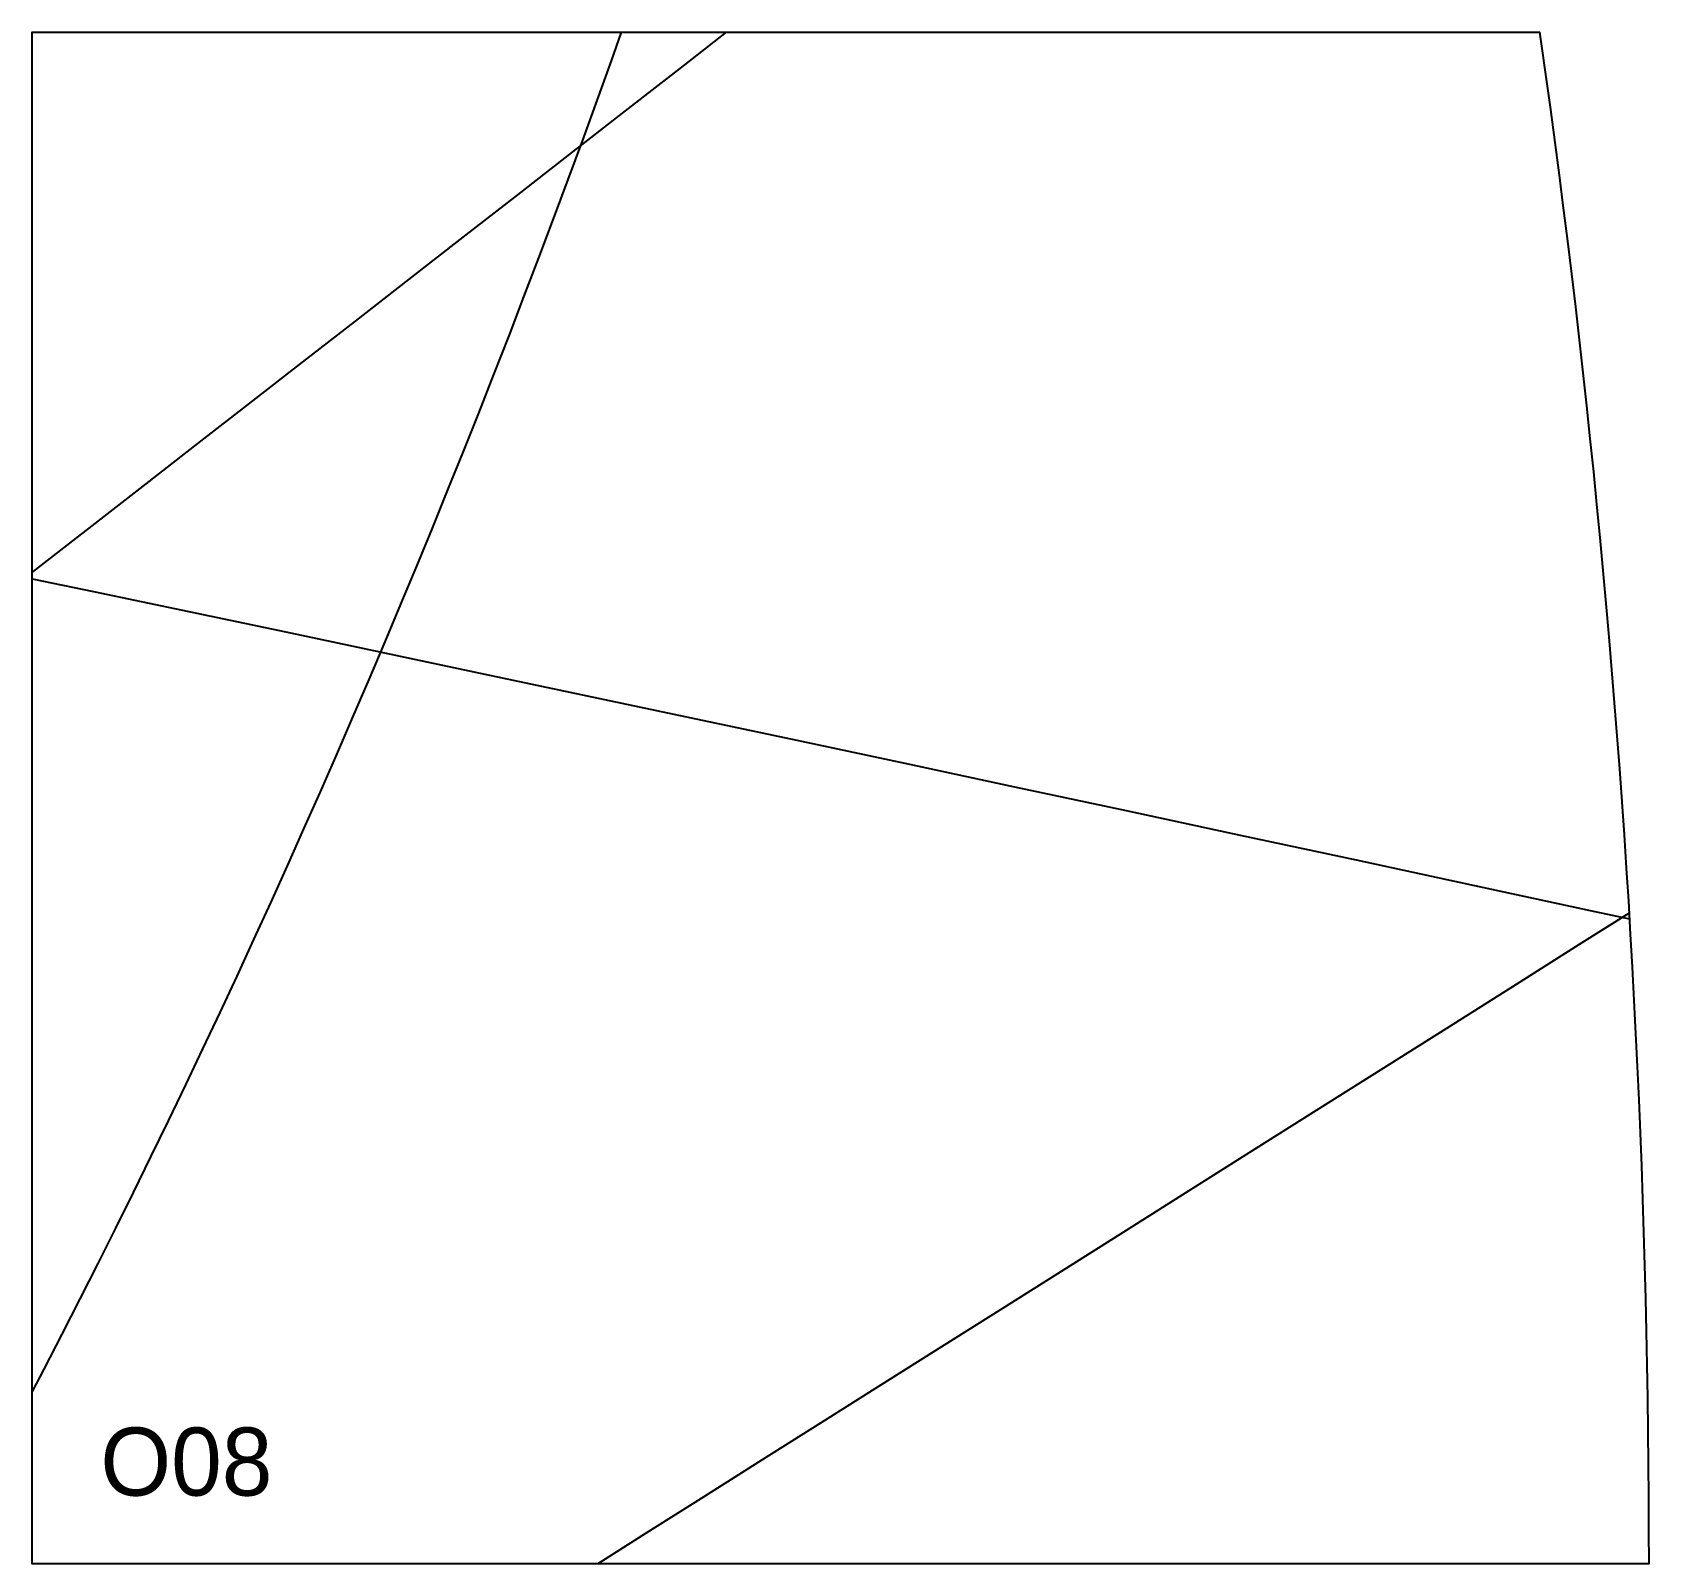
# Model space of a CAD drawing. Header units: millimetres. Extents: x 0 to 950, y 0 to 900.
import ezdxf

# ---------------------------------------------------------------- set-up
doc = ezdxf.new("R2010")
doc.units = ezdxf.units.MM
for name, color, linetype in [('ASR2', 4, 'Continuous'), ('CUT', 1, 'Continuous'), ('DECL', 30, 'Continuous'), ('HOUR15', 9, 'Continuous'), ('HOUR30', 8, 'Continuous'), ('ID', 3, 'Continuous')]:
    doc.layers.add(name, color=color, linetype=linetype)

msp = doc.modelspace()

# ---------------------------------------------------------------- linework, layer by layer
at = {"layer": 'ASR2'}
msp.add_lwpolyline([(346.14, 900), (340.19, 883.27), (331.79, 859.94), (323.33, 836.69), (314.79, 813.52), (306.19, 790.43), (297.52, 767.42), (288.78, 744.49), (279.97, 721.64), (271.1, 698.87), (262.16, 676.17), (253.15, 653.56), (244.07, 631.03), (234.93, 608.58), (225.72, 586.2), (216.45, 563.91), (207.11, 541.7), (197.71, 519.57), (188.24, 497.51), (178.7, 475.54), (169.1, 453.65), (159.43, 431.83), (149.7, 410.1), (139.91, 388.45), (130.05, 366.87), (120.12, 345.38), (110.14, 323.97), (100.09, 302.63), (89.97, 281.38), (79.79, 260.21), (69.55, 239.12), (59.25, 218.11), (48.88, 197.18), (38.46, 176.33), (27.96, 155.56), (17.41, 134.87), (6.8, 114.26), (0, 101.19)], dxfattribs=at)
at = {"layer": 'CUT'}
msp.add_lwpolyline([(902.25, 777.31), (904.6, 757.97), (906.9, 738.62), (909.13, 719.27), (911.31, 699.91), (913.43, 680.54), (915.49, 661.17), (917.48, 641.79), (919.42, 622.41), (921.3, 603.02), (923.12, 583.62), (924.88, 564.22), (926.59, 544.81), (928.23, 525.4), (929.81, 505.98), (931.33, 486.56), (932.79, 467.13), (934.2, 447.7), (935.54, 428.27), (936.83, 408.83), (938.05, 389.39), (939.21, 369.94), (940.32, 350.49), (941.37, 331.04), (942.35, 311.58), (943.28, 292.12), (944.14, 272.66), (944.95, 253.19), (945.7, 233.73), (946.38, 214.26), (947.01, 194.79), (947.58, 175.31), (948.09, 155.84), (948.54, 136.36), (948.92, 116.88), (949.25, 97.4), (949.52, 77.92), (949.73, 58.44), (949.88, 38.96), (949.97, 19.48), (950, 0), (900, 0), (0, 0), (0, 900), (885.89, 900), (886.87, 893.18), (889.58, 873.89), (892.23, 854.59), (894.82, 835.28), (897.36, 815.96), (899.83, 796.64), (900, 795.28), (902.25, 777.31)], close=True, dxfattribs=at)
at = {"layer": 'DECL'}
msp.add_lwpolyline([(0, 578.9), (35.87, 571.38), (91.96, 559.6), (148.99, 547.59), (207.01, 535.34), (266.03, 522.86), (326.09, 510.14), (387.21, 497.16), (449.43, 483.93), (512.77, 470.42), (577.27, 456.65), (642.97, 442.59), (709.89, 428.24), (778.09, 413.59), (847.59, 398.63), (918.44, 383.35), (938.67, 378.98)], dxfattribs=at)
at = {"layer": 'HOUR15'}
msp.add_lwpolyline([(938.48, 382.27), (909.23, 363.83), (869.96, 339.06), (831.11, 314.55), (792.66, 290.31), (754.62, 266.31), (716.97, 242.56), (679.7, 219.06), (642.81, 195.79), (606.29, 172.76), (570.14, 149.96), (534.34, 127.38), (498.89, 105.02), (463.78, 82.88), (429.01, 60.95), (394.58, 39.23), (360.47, 17.71), (332.38, 0)], dxfattribs=at)
at = {"layer": 'HOUR30'}
msp.add_lwpolyline([(407.86, 900), (383.32, 880.92), (350.24, 855.18), (317.49, 829.71), (285.07, 804.49), (252.96, 779.52), (221.18, 754.79), (189.7, 730.31), (158.53, 706.06), (127.66, 682.05), (97.08, 658.26), (66.79, 634.7), (36.78, 611.35), (7.05, 588.23), (0, 582.75)], dxfattribs=at)

# ---------------------------------------------------------------- texts
at = {"layer": 'ID'}
msp.add_text('O08', height=40, dxfattribs=at).set_placement((40, 40))

doc.saveas('drawing.dxf')
